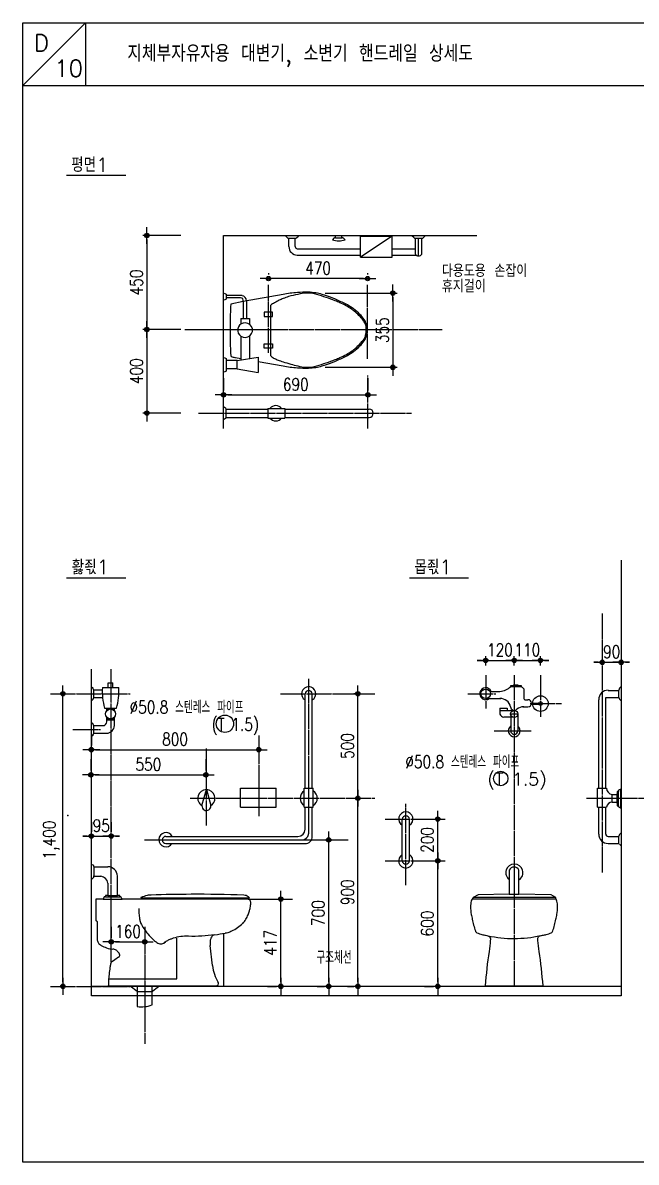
# Model space of a CAD drawing. Header units: inches. Extents: x -1249499 to 290957, y -589671 to 1013543.
# Drawn here: x -876234 to -874768, y 304207 to 306932 of the extents above; entities that cross this region are included whole.
import ezdxf
from ezdxf.enums import TextEntityAlignment as Align

# ---------------------------------------------------------------- set-up
doc = ezdxf.new("R2010")
doc.units = ezdxf.units.IN
doc.header["$MEASUREMENT"] = 0
doc.linetypes.add('CEN', pattern=[62, 60, -1, 0, -1])
for name, color, linetype in [('A-DIMS', 33, 'Continuous'), ('A-NOTE', 62, 'Continuous'), ('A-SECT-CON', 110, 'Continuous'), ('CEN', 1, 'CEN'), ('FIX', 6, 'Continuous'), ('FOR', 4, 'Continuous'), ('HAT', 5, 'Continuous'), ('TEX', 7, 'Continuous'), ('WID', 4, 'Continuous')]:
    doc.layers.add(name, color=color, linetype=linetype)
doc.styles.add('HGT', font='romans.shx', dxfattribs={"width": 0.8, "height": 30, "bigfont": 'whgtxt.shx'})
doc.styles.add('HSH', font='romans', dxfattribs={"bigfont": 'hs'})
doc.styles.add('R14HS', font='romans.shx', dxfattribs={"bigfont": 'hsw.shx'})
doc.dimstyles.new('GNRL-10', dxfattribs={"dimscale": 10, "dimtxt": 3, "dimasz": 1, "dimexe": 1, "dimexo": 4, "dimgap": 1, "dimtad": 1, "dimdec": 0, "dimzin": 0, "dimdsep": 46, "dimtxsty": 'HGT', "dimblk": 'DOT-D1', "dimblk1": 'DOT-D1', "dimblk2": 'DOT-D1', "dimsah": 1, "dimcen": 0, "dimdle": 6, "dimclrd": 33, "dimclre": 33, "dimclrt": 62, "dimadec": 0, "dimazin": 0, "dimtfac": 1, "dimtdec": 0, "dimtix": 1, "dimtmove": 2, "dimatfit": 3, "dimldrblk": 'DOT-D1', "dimfxl": 1, "dimtvp": 1, "dimtolj": 1, "dimtzin": 0, "dimarcsym": 0})

# ---------------------------------------------------------------- blocks, each defined once
blk = doc.blocks.new('DOT-D1')
at = {"layer": 'A-DIMS'}
blk.add_line((-2, 0), (2, 0), dxfattribs=at)
at = {"layer": 'A-DIMS', "color": 62}
for radius in [0.525, 0.3]:
    blk.add_circle((0, 0), radius, dxfattribs=at)
blk = doc.blocks.new('*D1155')
at = {"layer": 'A-DIMS', "color": 33, "lineweight": -2, "transparency": 16777216}
for p, q in [((-875274.2, 304927.5), (-875252.6, 304927.5)), ((-875242.6, 304637.4), (-875242.6, 304917.5)), ((-875274.2, 304627.4), (-875252.6, 304627.4))]:
    blk.add_line(p, q, dxfattribs=at)
at = {"layer": 'DEFPOINTS', "color": 0, "transparency": 16777216}
for p in [(-875242.6, 304927.5), (-875234.2, 304927.5), (-875234.2, 304627.4)]:
    blk.add_point(p, dxfattribs=at)
at = {"layer": 'A-DIMS', "color": 33, "lineweight": -2, "transparency": 16777216, "xscale": 10, "yscale": 10, "zscale": 10}
for p, rotation in [((-875242.6, 304927.5), 90), ((-875242.6, 304627.4), 270)]:
    blk.add_blockref('DOT-D1', p, dxfattribs=dict(at, rotation=rotation))
at = {"layer": 'A-DIMS', "color": 62, "transparency": 16777216, "insert": (-875267.6, 304777.5), "char_height": 30, "attachment_point": 5, "rotation": 90, "style": 'HGT'}
blk.add_mtext('\\A1;600', dxfattribs=at)
blk = doc.blocks.new('*D1156')
at = {"layer": 'A-DIMS', "color": 33, "lineweight": -2, "transparency": 16777216}
for p, q in [((-876159.1, 305327.1), (-876148.4, 305327.1)), ((-876138.4, 304637.4), (-876138.4, 305317.1)), ((-876159.1, 304627.4), (-876148.4, 304627.4))]:
    blk.add_line(p, q, dxfattribs=at)
at = {"layer": 'DEFPOINTS', "color": 0, "transparency": 16777216}
for p in [(-876138.4, 305327.1), (-876119.1, 305327.1), (-876119.1, 304627.4)]:
    blk.add_point(p, dxfattribs=at)
at = {"layer": 'A-DIMS', "color": 33, "lineweight": -2, "transparency": 16777216, "xscale": 10, "yscale": 10, "zscale": 10}
for p, rotation in [((-876138.4, 305327.1), 90), ((-876138.4, 304627.4), 270)]:
    blk.add_blockref('DOT-D1', p, dxfattribs=dict(at, rotation=rotation))
at = {"layer": 'A-DIMS', "color": 62, "transparency": 16777216, "insert": (-876166.3, 304977.3), "char_height": 30, "attachment_point": 5, "rotation": 90, "style": 'HGT'}
blk.add_mtext('\\A1;1,400', dxfattribs=at)
blk = doc.blocks.new('*D1157')
at = {"layer": 'A-DIMS', "color": 33, "lineweight": -2, "transparency": 16777216}
for p, q in [((-875649.2, 304836.1), (-875627.6, 304836.1)), ((-875617.6, 304637.4), (-875617.6, 304826.1)), ((-875649.2, 304627.4), (-875627.6, 304627.4))]:
    blk.add_line(p, q, dxfattribs=at)
at = {"layer": 'DEFPOINTS', "color": 0, "transparency": 16777216}
for p in [(-875617.6, 304836.1), (-875609.2, 304836.1), (-875609.2, 304627.4)]:
    blk.add_point(p, dxfattribs=at)
at = {"layer": 'A-DIMS', "color": 33, "lineweight": -2, "transparency": 16777216, "xscale": 10, "yscale": 10, "zscale": 10}
for p, rotation in [((-875617.6, 304836.1), 90), ((-875617.6, 304627.4), 270)]:
    blk.add_blockref('DOT-D1', p, dxfattribs=dict(at, rotation=rotation))
at = {"layer": 'A-DIMS', "color": 62, "transparency": 16777216, "insert": (-875642.6, 304731.7), "char_height": 30, "attachment_point": 5, "rotation": 90, "style": 'HGT'}
blk.add_mtext('\\A1;417', dxfattribs=at)
blk = doc.blocks.new('*D1158')
at = {"layer": 'A-DIMS', "color": 33, "lineweight": -2, "transparency": 16777216}
for p, q in [((-875530.6, 304977.5), (-875513.3, 304977.5)), ((-875503.3, 304637.4), (-875503.3, 304967.5)), ((-875530.6, 304627.4), (-875513.3, 304627.4))]:
    blk.add_line(p, q, dxfattribs=at)
at = {"layer": 'DEFPOINTS', "color": 0, "transparency": 16777216}
for p in [(-875503.3, 304977.5), (-875490.6, 304977.5), (-875490.6, 304627.4)]:
    blk.add_point(p, dxfattribs=at)
at = {"layer": 'A-DIMS', "color": 33, "lineweight": -2, "transparency": 16777216, "xscale": 10, "yscale": 10, "zscale": 10}
for p, rotation in [((-875503.3, 304977.5), 90), ((-875503.3, 304627.4), 270)]:
    blk.add_blockref('DOT-D1', p, dxfattribs=dict(at, rotation=rotation))
at = {"layer": 'A-DIMS', "color": 62, "transparency": 16777216, "insert": (-875528.3, 304802.4), "char_height": 30, "attachment_point": 5, "rotation": 90, "style": 'HGT'}
blk.add_mtext('\\A1;700', dxfattribs=at)
blk = doc.blocks.new('*D1159')
at = {"layer": 'A-DIMS', "color": 33, "lineweight": -2, "transparency": 16777216}
for p, q in [((-875458.6, 305077.3), (-875443.5, 305077.3)), ((-875433.5, 304637.4), (-875433.5, 305067.3)), ((-875458.6, 304627.4), (-875443.5, 304627.4))]:
    blk.add_line(p, q, dxfattribs=at)
at = {"layer": 'DEFPOINTS', "color": 0, "transparency": 16777216}
for p in [(-875433.5, 305077.3), (-875418.6, 305077.3), (-875418.6, 304627.4)]:
    blk.add_point(p, dxfattribs=at)
at = {"layer": 'A-DIMS', "color": 33, "lineweight": -2, "transparency": 16777216, "xscale": 10, "yscale": 10, "zscale": 10}
for p, rotation in [((-875433.5, 305077.3), 90), ((-875433.5, 304627.4), 270)]:
    blk.add_blockref('DOT-D1', p, dxfattribs=dict(at, rotation=rotation))
at = {"layer": 'A-DIMS', "color": 62, "transparency": 16777216, "insert": (-875458.5, 304852.3), "char_height": 30, "attachment_point": 5, "rotation": 90, "style": 'HGT'}
blk.add_mtext('\\A1;900', dxfattribs=at)
blk = doc.blocks.new('*D1162')
at = {"layer": 'A-DIMS', "color": 33, "lineweight": -2, "transparency": 16777216}
for p, q in [((-876022.9, 304769.5), (-876022.9, 304743.8)), ((-875942.8, 304769.5), (-875942.8, 304743.8)), ((-876012.9, 304733.8), (-875952.8, 304733.8))]:
    blk.add_line(p, q, dxfattribs=at)
at = {"layer": 'DEFPOINTS', "color": 0, "transparency": 16777216}
for p in [(-876022.9, 304729.5), (-875942.8, 304733.8), (-875942.8, 304729.5)]:
    blk.add_point(p, dxfattribs=at)
at = {"layer": 'A-DIMS', "color": 33, "lineweight": -2, "transparency": 16777216, "xscale": 10, "yscale": 10, "zscale": 10, "rotation": 180}
blk.add_blockref('DOT-D1', (-876022.9, 304733.8), dxfattribs=at)
at = {"layer": 'A-DIMS', "color": 33, "lineweight": -2, "transparency": 16777216, "xscale": 10, "yscale": 10, "zscale": 10}
blk.add_blockref('DOT-D1', (-875942.8, 304733.8), dxfattribs=at)
at = {"layer": 'A-DIMS', "color": 62, "transparency": 16777216, "insert": (-875982.8, 304758.8), "char_height": 30, "attachment_point": 5, "style": 'HGT'}
blk.add_mtext('\\A1;160', dxfattribs=at)
blk = doc.blocks.new('*D1163')
at = {"layer": 'A-DIMS', "color": 33, "lineweight": -2, "transparency": 16777216}
for p, q in [((-876071.5, 305171.1), (-876071.5, 305143.3)), ((-875796.7, 305171.1), (-875796.7, 305143.3)), ((-876061.5, 305133.3), (-875806.7, 305133.3))]:
    blk.add_line(p, q, dxfattribs=at)
at = {"layer": 'DEFPOINTS', "color": 0, "transparency": 16777216}
for p in [(-876071.5, 305131.1), (-875796.7, 305133.3), (-875796.7, 305131.1)]:
    blk.add_point(p, dxfattribs=at)
at = {"layer": 'A-DIMS', "color": 33, "lineweight": -2, "transparency": 16777216, "xscale": 10, "yscale": 10, "zscale": 10, "rotation": 180}
blk.add_blockref('DOT-D1', (-876071.5, 305133.3), dxfattribs=at)
at = {"layer": 'A-DIMS', "color": 33, "lineweight": -2, "transparency": 16777216, "xscale": 10, "yscale": 10, "zscale": 10}
blk.add_blockref('DOT-D1', (-875796.7, 305133.3), dxfattribs=at)
at = {"layer": 'A-DIMS', "color": 62, "transparency": 16777216, "insert": (-875934.1, 305158.3), "char_height": 30, "attachment_point": 5, "style": 'HGT'}
blk.add_mtext('\\A1;550', dxfattribs=at)
blk = doc.blocks.new('*D1164')
at = {"layer": 'A-DIMS', "color": 33, "lineweight": -2, "transparency": 16777216}
for p, q in [((-876070.4, 305227.3), (-876070.4, 305203.4)), ((-875670.4, 305227.3), (-875670.4, 305203.4)), ((-876060.4, 305193.4), (-875680.4, 305193.4))]:
    blk.add_line(p, q, dxfattribs=at)
at = {"layer": 'DEFPOINTS', "color": 0, "transparency": 16777216}
for p in [(-876070.4, 305187.3), (-875670.4, 305193.4), (-875670.4, 305187.3)]:
    blk.add_point(p, dxfattribs=at)
at = {"layer": 'A-DIMS', "color": 33, "lineweight": -2, "transparency": 16777216, "xscale": 10, "yscale": 10, "zscale": 10, "rotation": 180}
blk.add_blockref('DOT-D1', (-876070.4, 305193.4), dxfattribs=at)
at = {"layer": 'A-DIMS', "color": 33, "lineweight": -2, "transparency": 16777216, "xscale": 10, "yscale": 10, "zscale": 10}
blk.add_blockref('DOT-D1', (-875670.4, 305193.4), dxfattribs=at)
at = {"layer": 'A-DIMS', "color": 62, "transparency": 16777216, "insert": (-875870.4, 305218.4), "char_height": 30, "attachment_point": 5, "style": 'HGT'}
blk.add_mtext('\\A1;800', dxfattribs=at)
blk = doc.blocks.new('*D1165')
at = {"layer": 'A-DIMS', "color": 33, "lineweight": -2, "transparency": 16777216}
for p, q in [((-876070.4, 305020.4), (-876070.4, 304996.8)), ((-876022.9, 305020.4), (-876022.9, 304996.8)), ((-876080.4, 304986.8), (-876090.4, 304986.8)), ((-876070.4, 304986.8), (-876022.9, 304986.8)), ((-876012.9, 304986.8), (-876002.9, 304986.8))]:
    blk.add_line(p, q, dxfattribs=at)
at = {"layer": 'DEFPOINTS', "color": 0, "transparency": 16777216}
for p in [(-876022.9, 304986.8), (-876070.4, 304980.4), (-876022.9, 304980.4)]:
    blk.add_point(p, dxfattribs=at)
at = {"layer": 'A-DIMS', "color": 33, "lineweight": -2, "transparency": 16777216, "xscale": 10, "yscale": 10, "zscale": 10}
blk.add_blockref('DOT-D1', (-876070.4, 304986.8), dxfattribs=at)
at = {"layer": 'A-DIMS', "color": 33, "lineweight": -2, "transparency": 16777216, "xscale": 10, "yscale": 10, "zscale": 10, "rotation": 180}
blk.add_blockref('DOT-D1', (-876022.9, 304986.8), dxfattribs=at)
at = {"layer": 'A-DIMS', "color": 62, "transparency": 16777216, "insert": (-876046.7, 305011.8), "char_height": 30, "attachment_point": 5, "style": 'HGT'}
blk.add_mtext('\\A1;95', dxfattribs=at)
blk = doc.blocks.new('*D1166')
at = {"layer": 'A-DIMS', "color": 33, "lineweight": -2, "transparency": 16777216}
for p, q in [((-875433.2, 305327.1), (-875443.5, 305327.1)), ((-875433.5, 305087.3), (-875433.5, 305317.1)), ((-875458.6, 305077.3), (-875443.5, 305077.3))]:
    blk.add_line(p, q, dxfattribs=at)
at = {"layer": 'DEFPOINTS', "color": 0, "transparency": 16777216}
for p in [(-875433.5, 305327.1), (-875393.2, 305327.1), (-875418.6, 305077.3)]:
    blk.add_point(p, dxfattribs=at)
at = {"layer": 'A-DIMS', "color": 33, "lineweight": -2, "transparency": 16777216, "xscale": 10, "yscale": 10, "zscale": 10}
for p, rotation in [((-875433.5, 305327.1), 90), ((-875433.5, 305077.3), 270)]:
    blk.add_blockref('DOT-D1', p, dxfattribs=dict(at, rotation=rotation))
at = {"layer": 'A-DIMS', "color": 62, "transparency": 16777216, "insert": (-875458.5, 305202.2), "char_height": 30, "attachment_point": 5, "rotation": 90, "style": 'HGT'}
blk.add_mtext('\\A1;500', dxfattribs=at)
blk = doc.blocks.new('*D1167')
at = {"layer": 'A-DIMS', "color": 33, "lineweight": -2, "transparency": 16777216}
for p, q in [((-875274.2, 305027.5), (-875252.6, 305027.5)), ((-875242.6, 304937.5), (-875242.6, 305017.5)), ((-875274.2, 304927.5), (-875252.6, 304927.5))]:
    blk.add_line(p, q, dxfattribs=at)
at = {"layer": 'DEFPOINTS', "color": 0, "transparency": 16777216}
for p in [(-875242.6, 305027.5), (-875234.2, 305027.5), (-875234.2, 304927.5)]:
    blk.add_point(p, dxfattribs=at)
at = {"layer": 'A-DIMS', "color": 33, "lineweight": -2, "transparency": 16777216, "xscale": 10, "yscale": 10, "zscale": 10}
for p, rotation in [((-875242.6, 305027.5), 90), ((-875242.6, 304927.5), 270)]:
    blk.add_blockref('DOT-D1', p, dxfattribs=dict(at, rotation=rotation))
at = {"layer": 'A-DIMS', "color": 62, "transparency": 16777216, "insert": (-875267.6, 304977.5), "char_height": 30, "attachment_point": 5, "rotation": 90, "style": 'HGT'}
blk.add_mtext('\\A1;200', dxfattribs=at)
blk = doc.blocks.new('*D1168')
at = {"layer": 'A-DIMS', "color": 33, "lineweight": -2, "transparency": 16777216}
for p, q in [((-875138.1, 305407), (-875148.1, 305407)), ((-875128.1, 305395), (-875128.1, 305417)), ((-875128.1, 305407), (-875059.9, 305407)), ((-875059.9, 305395), (-875059.9, 305417)), ((-875049.9, 305407), (-875039.9, 305407))]:
    blk.add_line(p, q, dxfattribs=at)
at = {"layer": 'DEFPOINTS', "color": 0, "transparency": 16777216}
for p in [(-875059.9, 305407), (-875128.1, 305355), (-875059.9, 305355)]:
    blk.add_point(p, dxfattribs=at)
at = {"layer": 'A-DIMS', "color": 33, "lineweight": -2, "transparency": 16777216, "xscale": 10, "yscale": 10, "zscale": 10}
blk.add_blockref('DOT-D1', (-875128.1, 305407), dxfattribs=at)
at = {"layer": 'A-DIMS', "color": 33, "lineweight": -2, "transparency": 16777216, "xscale": 10, "yscale": 10, "zscale": 10, "rotation": 180}
blk.add_blockref('DOT-D1', (-875059.9, 305407), dxfattribs=at)
at = {"layer": 'A-DIMS', "color": 62, "transparency": 16777216, "insert": (-875094, 305432), "char_height": 30, "attachment_point": 5, "style": 'HGT'}
blk.add_mtext('\\A1;120', dxfattribs=at)
blk = doc.blocks.new('*D1169')
at = {"layer": 'A-DIMS', "color": 33, "lineweight": -2, "transparency": 16777216}
for p, q in [((-875069.9, 305407), (-875079.9, 305407)), ((-875059.9, 305395), (-875059.9, 305417)), ((-875059.9, 305407), (-874997.3, 305407)), ((-874997.3, 305395), (-874997.3, 305417)), ((-874987.3, 305407), (-874977.3, 305407))]:
    blk.add_line(p, q, dxfattribs=at)
at = {"layer": 'DEFPOINTS', "color": 0, "transparency": 16777216}
for p in [(-874997.3, 305407), (-875059.9, 305355), (-874997.3, 305355)]:
    blk.add_point(p, dxfattribs=at)
at = {"layer": 'A-DIMS', "color": 33, "lineweight": -2, "transparency": 16777216, "xscale": 10, "yscale": 10, "zscale": 10}
blk.add_blockref('DOT-D1', (-875059.9, 305407), dxfattribs=at)
at = {"layer": 'A-DIMS', "color": 33, "lineweight": -2, "transparency": 16777216, "xscale": 10, "yscale": 10, "zscale": 10, "rotation": 180}
blk.add_blockref('DOT-D1', (-874997.3, 305407), dxfattribs=at)
at = {"layer": 'A-DIMS', "color": 62, "transparency": 16777216, "insert": (-875028.6, 305432), "char_height": 30, "attachment_point": 5, "style": 'HGT'}
blk.add_mtext('\\A1;110', dxfattribs=at)
blk = doc.blocks.new('*D1170')
at = {"layer": 'A-DIMS', "color": 33, "lineweight": -2, "transparency": 16777216}
for p, q in [((-874849.6, 305437.1), (-874849.6, 305412.3)), ((-874804.4, 305437.1), (-874804.4, 305412.3)), ((-874859.6, 305402.3), (-874869.6, 305402.3)), ((-874849.6, 305402.3), (-874804.4, 305402.3)), ((-874794.4, 305402.3), (-874784.4, 305402.3))]:
    blk.add_line(p, q, dxfattribs=at)
at = {"layer": 'DEFPOINTS', "color": 0, "transparency": 16777216}
for p in [(-874849.6, 305397.1), (-874804.4, 305402.3), (-874804.4, 305397.1)]:
    blk.add_point(p, dxfattribs=at)
at = {"layer": 'A-DIMS', "color": 33, "lineweight": -2, "transparency": 16777216, "xscale": 10, "yscale": 10, "zscale": 10}
blk.add_blockref('DOT-D1', (-874849.6, 305402.3), dxfattribs=at)
at = {"layer": 'A-DIMS', "color": 33, "lineweight": -2, "transparency": 16777216, "xscale": 10, "yscale": 10, "zscale": 10, "rotation": 180}
blk.add_blockref('DOT-D1', (-874804.4, 305402.3), dxfattribs=at)
at = {"layer": 'A-DIMS', "color": 62, "transparency": 16777216, "insert": (-874827, 305427.3), "char_height": 30, "attachment_point": 5, "style": 'HGT'}
blk.add_mtext('\\A1;90', dxfattribs=at)
blk = doc.blocks.new('*D1184')
at = {"layer": 'A-DIMS', "color": 33, "lineweight": -2, "transparency": 16777216}
for p, q in [((-875856.4, 306423.2), (-875947.7, 306423.2)), ((-875937.7, 306413.2), (-875937.7, 306208.3)), ((-875856.4, 306198.3), (-875947.7, 306198.3))]:
    blk.add_line(p, q, dxfattribs=at)
at = {"layer": 'DEFPOINTS', "color": 0, "transparency": 16777216}
for p in [(-875816.4, 306423.2), (-875937.7, 306198.3), (-875816.4, 306198.3)]:
    blk.add_point(p, dxfattribs=at)
at = {"layer": 'A-DIMS', "color": 33, "lineweight": -2, "transparency": 16777216, "xscale": 10, "yscale": 10, "zscale": 10}
for p, rotation in [((-875937.7, 306423.2), 90), ((-875937.7, 306198.3), 270)]:
    blk.add_blockref('DOT-D1', p, dxfattribs=dict(at, rotation=rotation))
at = {"layer": 'A-DIMS', "color": 62, "transparency": 16777216, "insert": (-875962.7, 306310.8), "char_height": 30, "attachment_point": 5, "rotation": 90, "style": 'HGT'}
blk.add_mtext('\\A1;450', dxfattribs=at)
blk = doc.blocks.new('*D1185')
at = {"layer": 'A-DIMS', "color": 33, "lineweight": -2, "transparency": 16777216}
for p, q in [((-875856.4, 306198.3), (-875947.7, 306198.3)), ((-875937.7, 306188.3), (-875937.7, 306008.5)), ((-875856.4, 305998.5), (-875947.7, 305998.5))]:
    blk.add_line(p, q, dxfattribs=at)
at = {"layer": 'DEFPOINTS', "color": 0, "transparency": 16777216}
for p in [(-875816.4, 306198.3), (-875937.7, 305998.5), (-875816.4, 305998.5)]:
    blk.add_point(p, dxfattribs=at)
at = {"layer": 'A-DIMS', "color": 33, "lineweight": -2, "transparency": 16777216, "xscale": 10, "yscale": 10, "zscale": 10}
for p, rotation in [((-875937.7, 306198.3), 90), ((-875937.7, 305998.5), 270)]:
    blk.add_blockref('DOT-D1', p, dxfattribs=dict(at, rotation=rotation))
at = {"layer": 'A-DIMS', "color": 62, "transparency": 16777216, "insert": (-875962.7, 306098.4), "char_height": 30, "attachment_point": 5, "rotation": 90, "style": 'HGT'}
blk.add_mtext('\\A1;400', dxfattribs=at)
blk = doc.blocks.new('*D1186')
at = {"layer": 'A-DIMS', "color": 33, "lineweight": -2, "transparency": 16777216}
for p, q in [((-875754.4, 306082), (-875754.4, 306052)), ((-875409.4, 306082), (-875409.4, 306052)), ((-875744.4, 306042), (-875419.4, 306042))]:
    blk.add_line(p, q, dxfattribs=at)
at = {"layer": 'DEFPOINTS', "color": 0, "transparency": 16777216}
for p in [(-875754.4, 306042), (-875409.4, 306042), (-875409.4, 306042)]:
    blk.add_point(p, dxfattribs=at)
at = {"layer": 'A-DIMS', "color": 33, "lineweight": -2, "transparency": 16777216, "xscale": 10, "yscale": 10, "zscale": 10, "rotation": 180}
blk.add_blockref('DOT-D1', (-875754.4, 306042), dxfattribs=at)
at = {"layer": 'A-DIMS', "color": 33, "lineweight": -2, "transparency": 16777216, "xscale": 10, "yscale": 10, "zscale": 10}
blk.add_blockref('DOT-D1', (-875409.4, 306042), dxfattribs=at)
at = {"layer": 'A-DIMS', "color": 62, "transparency": 16777216, "insert": (-875581.9, 306067), "char_height": 30, "attachment_point": 5, "style": 'HGT'}
blk.add_mtext('\\A1;690', dxfattribs=at)
blk = doc.blocks.new('*D1187')
at = {"layer": 'A-DIMS', "color": 33, "lineweight": -2, "transparency": 16777216}
for p, q in [((-875511.4, 306285.5), (-875340, 306285.5)), ((-875350, 306275.5), (-875350, 306117.8)), ((-875511.4, 306107.8), (-875340, 306107.8))]:
    blk.add_line(p, q, dxfattribs=at)
at = {"layer": 'DEFPOINTS', "color": 0, "transparency": 16777216}
for p in [(-875551.4, 306285.5), (-875551.4, 306107.8), (-875350, 306107.8)]:
    blk.add_point(p, dxfattribs=at)
at = {"layer": 'A-DIMS', "color": 33, "lineweight": -2, "transparency": 16777216, "xscale": 10, "yscale": 10, "zscale": 10}
for p, rotation in [((-875350, 306285.5), 90), ((-875350, 306107.8), 270)]:
    blk.add_blockref('DOT-D1', p, dxfattribs=dict(at, rotation=rotation))
at = {"layer": 'A-DIMS', "color": 62, "transparency": 16777216, "insert": (-875375, 306196.7), "char_height": 30, "attachment_point": 5, "rotation": 90, "style": 'HGT'}
blk.add_mtext('\\A1;355', dxfattribs=at)
blk = doc.blocks.new('*D1188')
at = {"layer": 'A-DIMS', "color": 33, "lineweight": -2, "transparency": 16777216}
for p, q in [((-875647.1, 306332.7), (-875647.1, 306330)), ((-875420.3, 306320), (-875637.1, 306320)), ((-875410.3, 306332.7), (-875410.3, 306330))]:
    blk.add_line(p, q, dxfattribs=at)
at = {"layer": 'DEFPOINTS', "color": 0, "transparency": 16777216}
for p in [(-875647.1, 306320), (-875647.1, 306292.7), (-875410.3, 306292.7)]:
    blk.add_point(p, dxfattribs=at)
at = {"layer": 'A-DIMS', "color": 33, "lineweight": -2, "transparency": 16777216, "xscale": 10, "yscale": 10, "zscale": 10, "rotation": 180}
blk.add_blockref('DOT-D1', (-875647.1, 306320), dxfattribs=at)
at = {"layer": 'A-DIMS', "color": 33, "lineweight": -2, "transparency": 16777216, "xscale": 10, "yscale": 10, "zscale": 10}
blk.add_blockref('DOT-D1', (-875410.3, 306320), dxfattribs=at)
at = {"layer": 'A-DIMS', "color": 62, "transparency": 16777216, "insert": (-875528.7, 306345), "char_height": 30, "attachment_point": 5, "style": 'HGT'}
blk.add_mtext('\\A1;470', dxfattribs=at)

msp = doc.modelspace()

# ---------------------------------------------------------------- linework, layer by layer
msp.add_line((-876234.2, 306781.8), (-873502.1, 306781.8))
msp.add_lwpolyline([(-876234.2, 306931.8), (-873502.1, 306931.8), (-873502.1, 304206.8), (-876234.2, 304206.8)], close=True)
at = {"layer": 'A-NOTE', "color": 3}
for p, q in [((-876129.4, 306567), (-875987.9, 306567)), ((-876129.4, 305604), (-875987.9, 305604)), ((-875310.4, 305604), (-875168.9, 305604))]:
    msp.add_line(p, q, dxfattribs=at)
at = {"layer": 'A-NOTE'}
for points in [[(-875392.6, 306371.7, 0, 5.04, 0), (-875392.6, 306356.6, 0, 0, 0), (-875392.6, 306303.7, 0, 0, 0), (-875239.2, 306303.7, 0, 0, 0)], [(-875326.8, 306374.4, 0, 5.04, 0), (-875326.8, 306359.3, 0, 0, 0), (-875326.8, 306335.2, 0, 0, 0), (-875240.5, 306335.2, 0, 0, 0)], [(-875559.8, 305294.7, 0, 5.69, 0), (-875576.9, 305294.7, 0, 0, 0), (-875624.5, 305294.7, 0, 0, 0)], [(-874847.1, 305164.9, 0, 5.69, 0), (-874864.2, 305164.9, 0, 0, 0), (-874909.4, 305164.9, 0, 0, 0), (-874952, 305164.9, 0, 0, 0)], [(-875579.5, 304602.6, 0, 5.69, 0), (-875579.5, 304619.6, 0, 0, 0), (-875579.5, 304693.6, 0, 0, 0), (-875541.4, 304693.6, 0, 0, 0)]]:
    msp.add_lwpolyline(points, format="xyseb", dxfattribs=at)
for centre, radius in [((-875751.2, 305255.3), 20.8), ((-875092.2, 305124.5), 17.3)]:
    msp.add_circle(centre, radius, dxfattribs=at)
at = {"layer": 'A-SECT-CON', "color": 2}
for p, q in [((-875754.4, 306423.2), (-875149.6, 306423.2)), ((-875754.4, 305961.6), (-875754.4, 306423.2)), ((-874804.4, 305646.4), (-874804.4, 304604.6)), ((-876070.4, 304604.6), (-876070.4, 305386.2)), ((-874804.4, 304604.6), (-876070.4, 304604.6))]:
    msp.add_line(p, q, dxfattribs=at)
at = {"layer": 'CEN'}
for p, q in [((-875647.1, 306142.2), (-875647.1, 306305.1)), ((-875410.3, 306127.9), (-875410.3, 306305.1)), ((-875847.1, 306198.3), (-875232.4, 306198.3)), ((-875409.4, 305961.6), (-875409.4, 306088.1)), ((-875814.2, 305998.5), (-875305.4, 305998.5)), ((-874849.6, 305518.8), (-874849.6, 304898.9)), ((-876022.9, 304685.2), (-876022.9, 305386.2)), ((-875128.1, 305371.9), (-875128.1, 305291.8)), ((-875059.9, 305371.9), (-875059.9, 304627.4)), ((-874997.3, 305371.9), (-874997.3, 305271.8)), ((-875551, 304994.5), (-875551, 305363.2)), ((-876168, 305327.1), (-875977.8, 305327.1)), ((-875618.7, 305327.1), (-875393.2, 305327.1)), ((-875171.1, 305327.1), (-875104.1, 305327.1)), ((-875022, 305303.7), (-874947, 305303.7)), ((-876114.4, 305241.8), (-876048.7, 305241.8)), ((-875107.9, 305238.6), (-875019.4, 305238.6)), ((-875670.4, 305218.5), (-875670.4, 305034.2)), ((-875795.6, 305011.9), (-875795.6, 305196.8)), ((-875834.1, 305077.3), (-875393.2, 305077.3)), ((-874887.2, 305077.3), (-874722.6, 305077.3)), ((-875318.9, 304869.2), (-875318.9, 305063.7)), ((-875368.5, 305027.5), (-875225.2, 305027.5)), ((-875943.1, 304977.5), (-875456.7, 304977.5)), ((-875368.5, 304927.5), (-875225.2, 304927.5)), ((-875695.5, 304836.1), (-875589.9, 304836.1)), ((-875942.8, 304763.8), (-875942.8, 304489.6)), ((-876168, 304627.4), (-875977.8, 304627.4))]:
    msp.add_line(p, q, dxfattribs=at)
msp.add_arc((-875568.1, 304994.5), 17.1, 270, 0, dxfattribs=at)
at = {"layer": 'FIX', "color": 4}
for p, q in [((-875602.4, 306418.1), (-875605.9, 306421.6)), ((-875598.8, 306416.6), (-875582.8, 306416.6)), ((-875598.4, 306396.5), (-875598.4, 306416.6)), ((-875583.3, 306396.5), (-875583.3, 306416.6)), ((-875579.3, 306418.1), (-875575.7, 306421.6)), ((-875490.8, 306416.4), (-875494.3, 306412.8)), ((-875487.2, 306417.9), (-875471.2, 306417.9)), ((-875486.9, 306417.9), (-875486.9, 306423.2)), ((-875471.7, 306417.9), (-875471.7, 306423.2)), ((-875467.7, 306416.4), (-875464.1, 306412.8)), ((-875427.1, 306421.6), (-875351.5, 306421.6)), ((-875427.1, 306371.3), (-875427.1, 306421.6)), ((-875351.5, 306421.6), (-875427.1, 306371.3)), ((-875351.5, 306371.3), (-875351.5, 306421.6)), ((-875300, 306418.1), (-875303.6, 306421.6)), ((-875296.4, 306416.6), (-875280.5, 306416.6)), ((-875296.1, 306378.6), (-875296.1, 306416.6)), ((-875288.5, 306374.3), (-875288.5, 306416.6)), ((-875281, 306378.6), (-875281, 306416.6)), ((-875276.9, 306418.1), (-875273.3, 306421.6)), ((-875578.2, 306391.4), (-875427.1, 306391.4)), ((-875578.2, 306376.3), (-875427.1, 306376.3)), ((-875351.5, 306391.4), (-875296.1, 306391.4)), ((-875351.5, 306376.3), (-875294.2, 306376.3)), ((-875427.1, 306371.3), (-875351.5, 306371.3)), ((-875753.4, 306285.2), (-875748.4, 306282.7)), ((-875748.4, 306271.1), (-875753.4, 306268.6)), ((-875748.4, 306282.7), (-875748.4, 306271.1)), ((-875710.1, 306279.2), (-875748.4, 306279.2)), ((-875713.9, 306274.2), (-875748.4, 306274.2)), ((-875708, 306265.5), (-875737.1, 306258.5)), ((-875708, 306265.5), (-875708, 306224.3)), ((-875699.7, 306266.9), (-875699.7, 306224.3)), ((-875637.5, 306239.5), (-875657.7, 306239.5)), ((-875657.7, 306239.5), (-875657.7, 306229.4)), ((-875637.5, 306229.4), (-875637.5, 306239.5)), ((-875713.4, 306224.3), (-875692.8, 306224.3)), ((-875713.4, 306224.3), (-875713.4, 306211)), ((-875692.8, 306224.3), (-875692.8, 306211.1)), ((-875657.7, 306229.4), (-875637.5, 306229.4)), ((-875713.4, 306182.4), (-875713.4, 306125.4)), ((-875692.8, 306182.3), (-875692.8, 306128.8)), ((-875657.7, 306163.9), (-875637.5, 306163.9)), ((-875657.7, 306153.9), (-875657.7, 306163.9)), ((-875637.5, 306153.9), (-875657.7, 306153.9)), ((-875637.5, 306163.9), (-875637.5, 306153.9)), ((-875753.4, 306131.7), (-875748.4, 306129.2)), ((-875748.4, 306129.2), (-875748.4, 306099)), ((-875721.7, 306124.1), (-875671.9, 306132.2)), ((-875671.9, 306132.2), (-875671.9, 306095.8)), ((-875721.7, 306124.2), (-875748.4, 306124.2)), ((-875721.7, 306104), (-875748.4, 306104)), ((-875721.7, 306103.9), (-875721.7, 306124.2)), ((-875721.7, 306103.9), (-875671.9, 306095.8)), ((-875748.4, 306099), (-875753.4, 306096.4)), ((-875749.4, 306009.3), (-875753, 306012.9)), ((-875748.5, 306008.1), (-875648.5, 306008.1)), ((-875748, 305989.8), (-875748, 306005.8)), ((-875648.5, 306009.6), (-875648.5, 305986.4)), ((-875648.5, 306009.6), (-875608.2, 306009.6)), ((-875608.2, 306009.6), (-875608.2, 305986.4)), ((-875608.2, 306008.1), (-875406.8, 306008.1)), ((-875749.4, 305986.2), (-875753, 305982.7)), ((-875747.7, 305987.9), (-875648.5, 305987.9)), ((-875648.5, 305986.4), (-875608.2, 305986.4)), ((-875608.2, 305987.9), (-875406.8, 305987.9)), ((-876066.4, 305339.9), (-876070.5, 305343.9)), ((-876044.1, 305341.9), (-876005, 305341.9)), ((-876030.2, 305341.9), (-876030.2, 305353.3)), ((-876030.2, 305353.3), (-876018.8, 305353.3)), ((-876018.8, 305341.9), (-876018.8, 305353.3)), ((-875068.4, 305346.5), (-875043.4, 305346.5)), ((-875068.4, 305344.2), (-875068.4, 305346.5)), ((-875068.4, 305344.2), (-875043.4, 305344.2)), ((-875061.8, 305348.7), (-875051, 305348.7)), ((-875061.8, 305348.7), (-875061.8, 305346.5)), ((-875051, 305348.7), (-875051, 305346.5)), ((-875043.4, 305346.5), (-875043.4, 305344.2)), ((-875037.1, 305338.9), (-875037.1, 305315.8)), ((-874808, 305340.2), (-874804, 305344.2)), ((-876066.4, 305313.8), (-876070.5, 305309.8)), ((-876064.8, 305336.2), (-876044.4, 305336.2)), ((-876064.8, 305317.9), (-876064.8, 305335.9)), ((-876064.8, 305318), (-876043.7, 305318)), ((-875559.6, 305101.5), (-875559.6, 305327.1)), ((-875559.6, 305101.5), (-875559.6, 305327.1)), ((-875542.5, 305101.5), (-875542.5, 305327.1)), ((-875128.1, 305315.8), (-875091.7, 305315.8)), ((-875118.2, 305332.8), (-875094, 305332.8)), ((-875034.3, 305312.9), (-875027, 305312.9)), ((-874858.1, 305101.5), (-874858.1, 305312.9)), ((-874841.1, 305317.9), (-874809.6, 305317.9)), ((-874841.1, 305101.5), (-874841.1, 305317.9)), ((-874835.4, 305334.9), (-874809.7, 305334.9)), ((-874809.7, 305318.1), (-874809.7, 305336.1)), ((-874808, 305314.1), (-874804, 305310.1)), ((-876038.7, 305293), (-876010.3, 305293)), ((-876033.6, 305286.5), (-876033.6, 305293)), ((-876033.6, 305290.7), (-876015.4, 305290.7)), ((-876015.4, 305286.5), (-876015.4, 305293)), ((-875094, 305293), (-875094, 305278.2)), ((-875094, 305293), (-875076.9, 305293)), ((-875094, 305287.3), (-875059.9, 305287.3)), ((-875076.9, 305293), (-875076.9, 305287.3)), ((-875039.6, 305295.9), (-875027, 305295.9)), ((-875018.7, 305302.5), (-875001.5, 305302.5)), ((-875018.5, 305304.8), (-875001.5, 305304.8)), ((-876066.4, 305254.5), (-876070.5, 305258.5)), ((-876033.6, 305260), (-876033.6, 305271.1)), ((-876033.6, 305266.9), (-876015.4, 305266.9)), ((-876033.6, 305264.6), (-876015.4, 305264.6)), ((-876015.4, 305250.9), (-876015.4, 305271.1)), ((-875085.1, 305271.6), (-875064.4, 305271.6)), ((-875068.4, 305278.8), (-875068.4, 305238.6)), ((-875068.4, 305278.8), (-875051.3, 305278.8)), ((-875051.3, 305278.8), (-875051.3, 305238.6)), ((-876066.4, 305228.4), (-876070.5, 305224.4)), ((-876064.8, 305250.9), (-876042.7, 305250.9)), ((-876064.8, 305232.4), (-876064.8, 305250.5)), ((-876064.8, 305232.7), (-876033.6, 305232.7)), ((-875806.1, 305059.6), (-875795.6, 305097.8)), ((-875795.6, 305097.8), (-875784.8, 305059.8)), ((-875713.8, 305056), (-875713.8, 305101.5)), ((-875713.8, 305101.5), (-875628.5, 305101.5)), ((-875628.5, 305056), (-875628.5, 305101.5)), ((-875561.8, 305101.5), (-875540.2, 305101.5)), ((-875561.8, 305056), (-875561.8, 305101.5)), ((-875540.2, 305056), (-875540.2, 305101.5)), ((-874861.1, 305056), (-874861.1, 305101.5)), ((-874861.1, 305101.5), (-874839.5, 305101.5)), ((-874813.8, 305093.5), (-874813.8, 305087.8)), ((-874810.9, 305093.5), (-874813.8, 305093.5)), ((-874805.2, 305099.2), (-874810.9, 305096.4)), ((-874810.9, 305096.4), (-874810.9, 305093.5)), ((-874810.9, 305059.4), (-874810.9, 305093.5)), ((-874825.8, 305086.4), (-874813.8, 305086.4)), ((-874825.8, 305068.2), (-874825.8, 305086.4)), ((-874825.8, 305068.2), (-874813.8, 305068.2)), ((-874813.8, 305065.1), (-874813.8, 305087.8)), ((-874813.8, 305065.1), (-874813.8, 305059.4)), ((-875713.8, 305056), (-875628.5, 305056)), ((-875561.8, 305056), (-875540.2, 305056)), ((-875559.6, 305003.1), (-875559.6, 305056)), ((-875559.6, 305003.1), (-875559.6, 305056)), ((-875542.5, 304985.1), (-875542.5, 305056)), ((-874861.1, 305056), (-874839.5, 305056)), ((-874858.1, 304991.7), (-874858.1, 305056)), ((-874841.1, 304991.7), (-874841.1, 305056)), ((-874813.8, 305059.4), (-874810.9, 305059.4)), ((-874810.9, 305059.4), (-874810.9, 305056.5)), ((-874810.9, 305056.5), (-874805.2, 305053.7)), ((-875327.4, 304927.5), (-875327.4, 305027.6)), ((-875327.4, 304927.5), (-875327.4, 305027.5)), ((-875310.4, 304927.5), (-875310.4, 305027.5)), ((-875892.3, 304986), (-875576.6, 304986)), ((-875622.1, 304986), (-875576.6, 304986)), ((-874835.4, 304986), (-874809.7, 304986)), ((-874809.7, 304968.5), (-874809.7, 304986.5)), ((-874808, 304990.5), (-874804, 304994.5)), ((-875892.3, 304969), (-875557.6, 304969)), ((-875622.1, 304969), (-875557.6, 304969)), ((-874835.4, 304969), (-874809.7, 304969)), ((-874808, 304967.3), (-874804, 304963.3)), ((-876064.3, 304916.2), (-876070, 304919.1)), ((-876064.3, 304914.2), (-876064.3, 304916.2)), ((-876064.3, 304914.2), (-876064.3, 304891.5)), ((-876064.3, 304913.5), (-876031, 304913.5)), ((-876070, 304883), (-876064.3, 304888.7)), ((-876064.3, 304888.7), (-876064.3, 304891.5)), ((-876064.3, 304890.8), (-876047.7, 304890.8)), ((-876031, 304874.1), (-876031, 304844.6)), ((-876008.3, 304844.6), (-876008.3, 304890.8)), ((-876042.4, 304836.1), (-876059.4, 304836.1)), ((-876059.4, 304836.1), (-876059.4, 304802)), ((-876039.5, 304841.8), (-876042.4, 304836.1)), ((-876036.7, 304841.8), (-876039.5, 304841.8)), ((-876031, 304844.6), (-876036.7, 304844.6)), ((-876036.7, 304844.6), (-876036.7, 304841.8)), ((-876036.7, 304841.8), (-876002.6, 304841.8)), ((-876031, 304844.6), (-876008.3, 304844.6)), ((-876002.6, 304844.6), (-876008.3, 304844.6)), ((-876002.6, 304841.8), (-876002.6, 304844.6)), ((-875999.7, 304841.8), (-876002.6, 304841.8)), ((-875996.9, 304836.1), (-875999.7, 304841.8)), ((-875840.5, 304836.1), (-875996.9, 304836.1)), ((-875695.5, 304836.1), (-875840.5, 304836.1)), ((-875159.7, 304836.6), (-874960.7, 304836.6)), ((-876059.4, 304802), (-876059.4, 304784.9)), ((-876056.6, 304782.1), (-876056.6, 304762.2)), ((-876056.6, 304762.2), (-876056.6, 304742.3)), ((-875866.1, 304645.6), (-875866.1, 304742.3)), ((-875755, 304754.2), (-875755, 304626.8)), ((-875780.8, 304676.9), (-875786.5, 304725.2)), ((-876013.9, 304691.1), (-876022.5, 304685.4)), ((-876005.4, 304696.8), (-876013.9, 304691.1)), ((-876028.2, 304645.6), (-875866.1, 304645.6)), ((-876028.2, 304628.5), (-875772.3, 304628.5)), ((-875961.3, 304628.5), (-875961.3, 304579)), ((-875940, 304628.5), (-875940, 304628.1)), ((-875926, 304628.5), (-875926, 304582.7)), ((-875812.3, 304628.5), (-875812.3, 304628.1)), ((-875961.3, 304614.8), (-875977.6, 304627.6)), ((-875961.3, 304614.8), (-875926, 304614.8)), ((-875926.5, 304614.6), (-875910.2, 304627.3))]:
    msp.add_line(p, q, dxfattribs=at)
at = {"layer": 'FIX'}
msp.add_line((-875943.1, 304977.5), (-875568.1, 304977.5), dxfattribs=at)
at = {"layer": 'FIX', "color": 4}
for points in [[(-875410.8, 306196.7, 0.041311), (-875411.4, 306204, 0.037226), (-875413.4, 306211.8, 0.068612), (-875418.3, 306222, 0.04843), (-875428.5, 306234.5, 0.036447), (-875443.6, 306247.6, 0.040875), (-875458.7, 306257.1, 0.015468), (-875483.6, 306269.1, 0.019426), (-875504, 306277.3, 0.004694), (-875513, 306280.4, 0.006976), (-875519.2, 306282.3, 0.035314), (-875533.9, 306285.7, 0.029565), (-875551.9, 306287.4, 0.0294), (-875578, 306286.7, 0.022182), (-875612.4, 306282.3), (-875708, 306265.5)], [(-875737.1, 306258.5, 0.025867), (-875738.3, 306234.5), (-875738.3, 306196.7), (-875738.3, 306158.9, 0.024922), (-875737.1, 306135.7, 0.25497), (-875735.8, 306133.7, 0.056948), (-875733.6, 306132.9, 0.016043), (-875725.7, 306131.2), (-875713.4, 306129)], [(-875671.9, 306121.6), (-875612.4, 306111.1, 0.022182), (-875578, 306106.7, 0.0294), (-875551.9, 306106, 0.029565), (-875533.9, 306107.7, 0.035314), (-875519.2, 306111.1, 0.006976), (-875513, 306113, 0.004694), (-875504, 306116.1, 0.019426), (-875483.6, 306124.2, 0.015468), (-875458.7, 306136.2, 0.040875), (-875443.6, 306145.8, 0.036447), (-875428.5, 306158.9, 0.04843), (-875418.3, 306171.4, 0.068612), (-875413.4, 306181.6, 0.037226), (-875411.4, 306189.4, 0.041311), (-875410.8, 306196.7)], [(-875071.6, 304905.3), (-875071.6, 304847.9), (-875145.7, 304846.5), (-875158.1, 304840), (-875159.7, 304836.6, 0.284079), (-875160.6, 304836, 0.052809), (-875162.5, 304830.9, 0.063236), (-875164.2, 304817.8, 0.045901), (-875162.5, 304799.6, 0.008798), (-875160.1, 304787.8, 0.007545), (-875156.9, 304774, 0.018228), (-875152.7, 304759.8, 0.085403), (-875151.2, 304757, 0.13271), (-875149, 304755.4, 0.027137), (-875137, 304751.3, 0.047959), (-875128.2, 304749.7, -0.075334), (-875122.7, 304748.4, -0.10143), (-875118.4, 304745.6, -0.172989), (-875117, 304742.8, -0.025061), (-875116.9, 304740.1, -0.021871), (-875117, 304737.1, -0.014946), (-875120.1, 304710.9, 0.018013), (-875129.3, 304629), (-874991.1, 304629, 0.007993)], [(-874991.1, 304629, 0.018013), (-875000.2, 304710.9, -0.014946), (-875003.3, 304737.1, -0.021871), (-875003.4, 304740.1, -0.025061), (-875003.3, 304742.8, -0.172989), (-875002, 304745.6, -0.10143), (-874997.6, 304748.4, -0.075334), (-874992.1, 304749.7, 0.047959), (-874983.4, 304751.3, 0.027137), (-874971.3, 304755.4, 0.13271), (-874969.2, 304757, 0.085403), (-874967.7, 304759.8, 0.018228), (-874963.5, 304774, 0.007545), (-874960.2, 304787.8, 0.008798), (-874957.8, 304799.6, 0.045901), (-874956.1, 304817.8, 0.063236), (-874957.8, 304830.9, 0.052809), (-874959.7, 304836, 0.284079), (-874960.7, 304836.6), (-874960.7, 304840), (-874971.7, 304846.5), (-875048.8, 304847.9), (-875048.8, 304905.3)], [(-875957.1, 304813.3, 0.010557), (-875957.2, 304807.7, 0.020332), (-875957.1, 304804.8, 0.015146), (-875955.7, 304792.4, 0.024581), (-875954.2, 304784.9, 0.055919), (-875950.8, 304775.5, 0.035921), (-875942.9, 304762.2, 0.027897), (-875935.5, 304752.8, 0.018177), (-875923, 304739.4, 0.033954), (-875919.4, 304736.4, 0.016644), (-875911.6, 304730.9)], [(-875775.1, 304750.8, -0.049737), (-875838.5, 304747.1, 0.087194), (-875874.6, 304742.3, 0.018417), (-875881.2, 304739.9, 0.015676), (-875888.8, 304736.6, 0.036215), (-875892.1, 304734.7, 0.020788), (-875897.4, 304730.9)]]:
    msp.add_lwpolyline(points, format="xyb", dxfattribs=at)
for points in [[(-875413.4, 306196.7, 0.044905), (-875414, 306205.7, 0.063275), (-875415.9, 306211.8, 0.056457), (-875421.1, 306220.7, 0.038661), (-875431, 306232, 0.016027), (-875442, 306242, 0.028675), (-875448.6, 306247.1, 0.023657), (-875461.8, 306255.1, 0.022415), (-875476.3, 306262.2, 0.010632), (-875487.9, 306266.9, 0.00591), (-875509.1, 306274.8, 0.01631), (-875531.5, 306282, 0.029266), (-875544.3, 306284.9, 0.059581), (-875555.8, 306285.3, 0.031679), (-875577.1, 306282.3, 0.018716), (-875599, 306276.9, 0.029941), (-875612.4, 306272.3, 0.016406), (-875621.4, 306268.1, 0.013101), (-875632.5, 306262.2, 0.031874), (-875641.9, 306256.1, 0.236068), (-875642.6, 306254.6), (-875642.6, 306196.7), (-875642.6, 306138.8, 0.198912), (-875640.8, 306134.4, 0.091569), (-875632.5, 306128.7, 0.015343), (-875624.2, 306125.3, 0.011028), (-875612.4, 306121.1, 0.00909), (-875593.7, 306115.4, 0.010307), (-875577.1, 306111.1, 0.040097), (-875557.6, 306108, 0.059581), (-875544.3, 306108.5, 0.029266), (-875531.5, 306111.4, 0.01631), (-875509.1, 306118.6, 0.00591), (-875487.9, 306126.5, 0.010632), (-875476.3, 306131.2, 0.022415), (-875460.8, 306138.8, 0.027113), (-875448.6, 306146.3, 0.025219), (-875441.7, 306151.6, 0.015085), (-875431, 306161.4, 0.026781), (-875423.7, 306169.2, 0.03156), (-875418.4, 306176.5, 0.081068), (-875414.9, 306184.6, 0.057721)], [(-875951.4, 304838.9), (-875817.7, 304838.9), (-875692.6, 304838.9, 0.668179), (-875692.5, 304839.3, 0.041616), (-875695.5, 304841.8, 0.145358), (-875705.8, 304845.3, 0.012317), (-875832, 304847.5, 0.00485), (-875927.8, 304845.8, 0.049532), (-875937.2, 304844.6, 0.0389), (-875951.6, 304840.1, 0.825793)]]:
    msp.add_lwpolyline(points, format="xyb", close=True, dxfattribs=at)
for points in [[(-874805.2, 305053.7), (-874805.2, 305099.2)], [(-875071.6, 304847.9), (-875059.4, 304848.1), (-875048.8, 304847.9)], [(-876042.4, 304836.1), (-875996.9, 304836.1)], [(-874960.7, 304840), (-875158.1, 304840)]]:
    msp.add_lwpolyline(points, dxfattribs=at)
for centre, radius in [((-875128.1, 305327.1), 11.4), ((-874997.3, 305303.7), 18.7), ((-876024.5, 305278.8), 11.9), ((-875059.9, 305278.8), 8.53), ((-874997.3, 305303.7), 4.35)]:
    msp.add_circle(centre, radius, dxfattribs=at)
for centre, radius, start, end in [((-875598.8, 306421.6), 5.04, 225, 270), ((-875582.8, 306421.6), 5.04, 270, 315), ((-875479.2, 306454.3), 44.2, 249.9867, 290.0133), ((-875487.2, 306412.8), 5.04, 90, 135), ((-875471.2, 306412.8), 5.04, 45, 90), ((-875296.4, 306421.6), 5.04, 225, 270), ((-875280.5, 306421.6), 5.04, 270, 315), ((-875578.2, 306396.5), 20.2, 180, 270), ((-875578.2, 306396.5), 5.04, 180, 270), ((-875288.5, 306383), 8.74, 210.1301, 329.8699), ((-875714, 306267.7), 6.44, 33.7833, 89.0777), ((-875712.1, 306266.8), 12.5, 0.7166, 80.7923), ((-875718.4, 306267.2), 10.6, 350.3133, 22.6018), ((-875703, 306196.7), 17.6, 106.2602, 235.1501), ((-875703, 306196.7), 17.6, 235.1501, 106.2602), ((-875753, 306005.8), 5.04, 0, 45), ((-875629.7, 305998), 18.2, 39.5338, 140.4662), ((-875406.8, 305997.9), 10.1, 270, 90), ((-875753, 305989.8), 5.04, 315, 0), ((-875629.7, 305998), 18.2, 219.5338, 320.4662), ((-876070.5, 305335.9), 5.69, 0, 45), ((-875906.8, 305332.3), 137.6, 176.0139, 196.6075), ((-876142.3, 305332.3), 137.6, 343.3925, 3.9861), ((-875551, 305327.1), 17.1, 300, 240), ((-875128.1, 305327.1), 14.2, 23.5782, 306.8699), ((-875095.8, 305371.4), 38.6, 272.7013, 315.2237), ((-875050.4, 305329.4), 16.3, 35.558, 64.5711), ((-874804, 305336.1), 5.69, 135, 180), ((-876070.5, 305317.9), 5.69, 315, 0), ((-875551.1, 305326.3), 8.53, 5.3554, 174.6446), ((-875092.9, 305290.8), 25, 11.6749, 92.5751), ((-875032.1, 305317.9), 5.47, 203.301, 246.246), ((-875027, 305304.4), 8.53, 270, 90), ((-874835.4, 305312.9), 22.7, 90, 180), ((-874804, 305318.1), 5.69, 180, 225), ((-875059.9, 305295.9), 8.53, 180, 318.6413), ((-875038.3, 305272.9), 23, 86.9541, 131.1), ((-876042.7, 305260), 9.1, 270, 0), ((-875084.2, 305282), 10.5, 201.2091, 265.3656), ((-876070.5, 305250.5), 5.69, 0, 45), ((-876070.5, 305232.4), 5.69, 315, 0), ((-876034.3, 305251.6), 18.9, 272.1147, 357.8853), ((-875059.9, 305238.6), 14.2, 126.8699, 53.1301), ((-875059.9, 305238.6), 8.53, 180, 0), ((-875795.6, 305077.3), 20.5, 90, 239.5026), ((-875795.6, 305077.3), 20.5, 301.7635, 90), ((-875551, 305077.3), 20.5, 121.7243, 238.2757), ((-875551, 305077.3), 20.5, 301.7243, 58.2757), ((-874823.9, 305101.8), 15.5, 181.0917, 263.0254), ((-874824.3, 305052.5), 15.7, 95.4312, 166.4895), ((-875795.4, 305058.6), 10.7, 174.8485, 6.4176), ((-875318.9, 305027.5), 17.1, 300, 240), ((-875318.9, 305026.8), 8.53, 5.3554, 174.6446), ((-875892.2, 304978), 17.1, 28.0033, 327.9623), ((-875892.3, 304977.5), 8.53, 90, 270), ((-875576.6, 305003.1), 17.1, 270, 0), ((-875559.6, 304986), 17.1, 270, 0.0004), ((-874835.4, 304991.7), 22.7, 180, 270), ((-874835.4, 304991.7), 5.69, 180, 270), ((-874804, 304986.5), 5.69, 135, 180), ((-875318.9, 304927.5), 17.1, 120, 60), ((-875318.9, 304928.3), 8.53, 185.3554, 354.6446), ((-876031, 304890.8), 22.7, 0, 90), ((-875059.6, 304899.4), 20.5, 90, 234.4637), ((-875060.2, 304900.2), 12.5, 24.0576, 155.9424), ((-875059.6, 304899.4), 20.5, 301.7219, 90), ((-876050.7, 304871.1), 19.9, 8.7483, 81.2517), ((-875695.5, 304831.2), 4.94, 45, 90), ((-875697.6, 304829.1), 7.89, 9.7702, 45), ((-875789.6, 304835.1), 100.7, 348.6901, 352.4303), ((-875711.4, 304826.7), 21.9, 0, 9.7702), ((-875726, 304826.7), 36.5, 352.4303, 0), ((-875782.4, 304835.5), 94.3, 329.5622, 336.8014), ((-875754.6, 304823.6), 64, 336.8014, 345.5926), ((-875834.8, 304844.2), 146.8, 345.5926, 348.6901), ((-876058, 304784.9), 1.42, 180, 270), ((-876058, 304782.1), 1.42, 0, 90), ((-875788.5, 304867.7), 120.5, 296.5651, 304.0198), ((-875768.3, 304837.8), 84.3, 304.0198, 315), ((-875742.6, 304812.1), 48.1, 315, 329.5622), ((-876034.9, 304742.3), 21.7, 180, 201.8014), ((-875774.3, 304735.8), 12.2, 161.5651, 176.4538), ((-875745.6, 304726.3), 42.4, 153.6127, 161.5651), ((-875776.3, 304741.5), 8.23, 123.6901, 153.6127), ((-875771, 304733.5), 17.8, 103.4652, 123.6901), ((-875950.3, 305852.4), 1115.5, 279.0374, 280.3048), ((-875767.4, 304846.4), 92.9, 280.3048, 284.6971), ((-875755.9, 304802.6), 47.6, 284.6971, 296.5651), ((-875060.4, 305036.6), 294.8, 257.7861, 282.378), ((-876038.7, 304740.7), 17.6, 201.8014, 226.0487), ((-876039, 304740.4), 17.1, 226.0487, 243.4349), ((-875990.9, 304836.7), 124.8, 243.4349, 249.8541), ((-876016.6, 304766.6), 50.2, 249.8541, 267.256), ((-876019.7, 304701.5), 15.1, 55.2068, 87.256), ((-876022.7, 304697.2), 20.3, 45, 55.2068), ((-876030.2, 304689.6), 30.9, 36.7387, 45), ((-875904.5, 304744.8), 15.6, 242.8666, 316.0352), ((-875691.9, 304730.7), 94.8, 176.4538, 180), ((-875702.9, 304730.7), 83.7, 180, 183.7731), ((-875962, 304663.8), 64.7, 161.5651, 168.3706), ((-876021.3, 304683.6), 2.16, 123.6901, 161.5651), ((-876024.7, 304693.8), 24, 26.5651, 36.7387), ((-876009.2, 304702.4), 6.75, 303.6901, 333.4349), ((-876008.6, 304701.8), 6.11, 6.3188, 26.5651), ((-876008.1, 304701.8), 5.55, 333.4349, 6.3188), ((-875817, 304630.2), 212.8, 172.7807, 180), ((-875032.4, 304530.8), 1003.7, 171.8699, 172.7807), ((-875958.7, 304663.2), 68, 168.3706, 171.8699), ((-875675.1, 304690), 106.5, 187.0569, 209.8851), ((-876028.2, 304630.2), 1.69, 180, 270), ((-875772.3, 304634.1), 5.57, 270, 29.8851), ((-875951.2, 304654.5), 76, 262.7067, 289.4075)]:
    msp.add_arc(centre, radius, start, end, dxfattribs=at)
at = {"layer": 'FOR'}
for p, q in [((-876234.2, 306781.8), (-876084.2, 306931.8)), ((-876084.2, 306931.8), (-876084.2, 306781.8))]:
    msp.add_line(p, q, dxfattribs=at)
at = {"layer": 'HAT'}
msp.add_point((-876126.8, 305036.2), dxfattribs=at)
at = {"layer": 'WID'}
msp.add_line((-874804.4, 304627.4), (-876070.4, 304627.4), dxfattribs=at)

# ---------------------------------------------------------------- texts
at = {"layer": 'A-NOTE', "color": 3}
for s, style, p in [('평면1', 'R14HS', (-876118.7, 306575)), ('홣죇1', 'HSH', (-876117.3, 305613.1)), ('몹죇1', 'HSH', (-875298.3, 305613.1))]:
    msp.add_text(s, height=34.12, dxfattribs=dict(at, style=style)).set_placement(p)
at = {"layer": 'A-NOTE', "style": 'R14HS'}
for s, p in [('다용도용 손잡이', (-875232.8, 306323.9)), ('휴지걸이', (-875232.8, 306286.9)), ('(T 1.5)', (-875124, 305108))]:
    msp.add_text(s, height=30, dxfattribs=at).set_placement(p)
at = {"layer": 'A-NOTE', "style": 'R14HS', "width": 0.8}
for s, p in [('%%c50.8 스텐레스 파이프', (-875979.1, 305280.2)), ('(T 1.5)', (-875783, 305238.7)), ('%%c50.8 스텐레스 파이프', (-875320.1, 305149.5)), ('구조체선', (-875532.4, 304681.8))]:
    msp.add_text(s, height=30, dxfattribs=at).set_placement(p)
at = {"layer": 'TEX', "color": 2, "style": 'R14HS'}
for s, p in [('D', (-876189.7, 306883.6)), ('10', (-876124.6, 306822.9))]:
    msp.add_text(s, height=40, dxfattribs=at).set_placement(p, align=Align.MIDDLE)
msp.add_text('지체부자유자용 대변기, 소변기 핸드레일 상세도', height=40, dxfattribs=at).set_placement((-875984.6, 306838.5))

# ---------------------------------------------------------------- dimensions: what is measured, and where the dimension line sits
at = {"layer": 'A-DIMS'}
for base, p1, p2, text, picture, middle in [((-875937.7, 306198.3), (-875816.4, 306423.2), (-875816.4, 306198.3), '450', '*D1184', (-875962.7, 306310.8)), ((-875350, 306107.8), (-875551.4, 306285.5), (-875551.4, 306107.8), '355', '*D1187', (-875375, 306196.7)), ((-875937.7, 305998.5), (-875816.4, 306198.3), (-875816.4, 305998.5), '400', '*D1185', (-875962.7, 306098.4)), ((-876138.4, 305327.1), (-876119.1, 304627.4), (-876119.1, 305327.1), '1,400', '*D1156', (-876166.3, 304977.3)), ((-875433.5, 305327.1), (-875418.6, 305077.3), (-875393.2, 305327.1), '500', '*D1166', (-875458.5, 305202.2)), ((-875433.5, 305077.3), (-875418.6, 304627.4), (-875418.6, 305077.3), '900', '*D1159', (-875458.5, 304852.3)), ((-875242.6, 305027.5), (-875234.2, 304927.5), (-875234.2, 305027.5), '200', '*D1167', (-875267.6, 304977.5)), ((-875503.3, 304977.5), (-875490.6, 304627.4), (-875490.6, 304977.5), '700', '*D1158', (-875528.3, 304802.4)), ((-875242.6, 304927.5), (-875234.2, 304627.4), (-875234.2, 304927.5), '600', '*D1155', (-875267.6, 304777.5)), ((-875617.6, 304836.1), (-875609.2, 304627.4), (-875609.2, 304836.1), '417', '*D1157', (-875642.6, 304731.7))]:
    dim = msp.add_linear_dim(base=base, p1=p1, p2=p2, angle=90, text=text, dimstyle='GNRL-10', dxfattribs=at)
    dim.commit()
    dim.dimension.update_dxf_attribs({"geometry": picture, "text_midpoint": middle})
for base, p1, p2, text, picture, middle in [((-875647.1, 306320), (-875410.3, 306292.7), (-875647.1, 306292.7), '470', '*D1188', (-875528.7, 306345)), ((-875409.4, 306042), (-875754.4, 306042), (-875409.4, 306042), '690', '*D1186', (-875581.9, 306067)), ((-875059.9, 305407), (-875128.1, 305355), (-875059.9, 305355), '120', '*D1168', (-875094, 305432)), ((-874997.3, 305407), (-875059.9, 305355), (-874997.3, 305355), '110', '*D1169', (-875028.6, 305432)), ((-874804.4, 305402.3), (-874849.6, 305397.1), (-874804.4, 305397.1), '90', '*D1170', (-874827, 305427.3)), ((-875670.4, 305193.4), (-876070.4, 305187.3), (-875670.4, 305187.3), '800', '*D1164', (-875870.4, 305218.4)), ((-875796.7, 305133.3), (-876071.5, 305131.1), (-875796.7, 305131.1), '550', '*D1163', (-875934.1, 305158.3)), ((-876022.9, 304986.8), (-876070.4, 304980.4), (-876022.9, 304980.4), '95', '*D1165', (-876046.7, 305011.8)), ((-875942.8, 304733.8), (-876022.9, 304729.5), (-875942.8, 304729.5), '160', '*D1162', (-875982.8, 304758.8))]:
    dim = msp.add_linear_dim(base=base, p1=p1, p2=p2, text=text, dimstyle='GNRL-10', dxfattribs=at)
    dim.commit()
    dim.dimension.update_dxf_attribs({"geometry": picture, "text_midpoint": middle})

doc.saveas('drawing.dxf')
